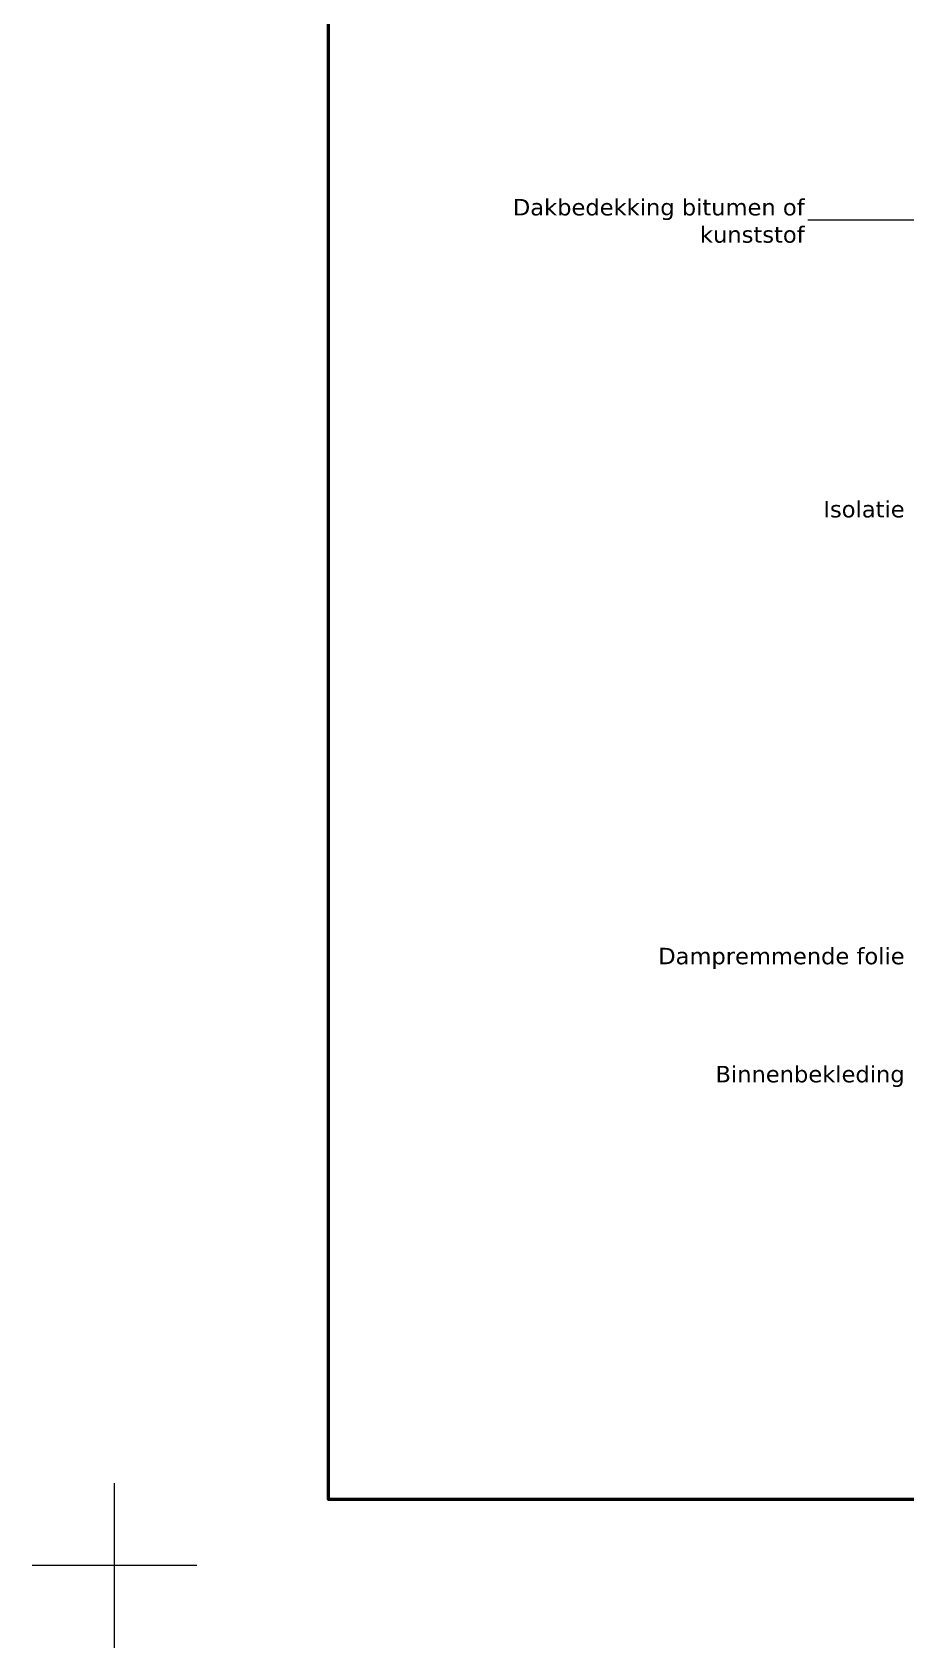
# Model space of a CAD drawing. Header units: millimetres. Extents: x -435 to 27166, y -19117 to 26500.
# Drawn here: x 24038 to 24568, y 18204 to 19186 of the extents above; entities that cross this region are included whole.
import ezdxf

# ---------------------------------------------------------------- set-up
doc = ezdxf.new("R2010")
doc.units = ezdxf.units.MM
for name, color, linetype, lineweight in [('Daglichtkoepel_Bitumen-P1-v1DWG_dwg', 8, 'Continuous', 13), ('R-H cont 0_18', 7, 'Continuous', 18), ('R-H cont 0_50', 50, 'Continuous', 50), ('VELUX_TEXT', 250, 'Continuous', 13)]:
    doc.layers.add(name, color=color, linetype=linetype, lineweight=lineweight)
doc.styles.add('Verdana_3', font='verdana.ttf', dxfattribs={"height": 254})

# ---------------------------------------------------------------- blocks, each defined once
blk = doc.blocks.new('Daglichtkoepel_Bitumen-P1-v1DWG_dwg_frame-3211647-Details Appartement')
at = {"layer": 'R-H cont 0_18'}
for p, q in [((0, -254), (0, 254)), ((254, 0), (-254, 0))]:
    blk.add_line(p, q, dxfattribs=at)
at = {"layer": 'R-H cont 0_50', "flags": 128}
blk.add_lwpolyline([(660.4, 7340.6), (10515.6, 7340.6), (10515.6, 203.2), (660.4, 203.2)], close=True, dxfattribs=at)
blk = doc.blocks.new('Daglichtkoepel_Bitumen-P1-v1DWG_dwg_VELUX frame-3211648-Details Appartement')
at = {"xscale": 5, "yscale": 5, "zscale": 5}
blk.add_blockref('Daglichtkoepel_Bitumen-P1-v1DWG_dwg_frame-3211647-Details Appartement', (1270, 1270), dxfattribs=at)
blk = doc.blocks.new('Daglichtkoepel_Bitumen-P1-v1DWG_dwg-3211646-Details Appartement')
at = {"layer": 'VELUX_TEXT', "flags": 128}
blk.add_lwpolyline([(16166, 19946), (16166, 22040), (11975, 22040)], dxfattribs=at)
blk.add_blockref('Daglichtkoepel_Bitumen-P1-v1DWG_dwg_VELUX frame-3211648-Details Appartement', (0, 0))
at = {"layer": 'VELUX_TEXT', "color": 7, "char_height": 254, "attachment_point": 3, "line_spacing_factor": 0.994243, "style": 'Verdana_3'}
for s, insert, width in [('Dakbedekking bitumen of\\Pkunststof', (11924, 22366), 5330.55), ('Isolatie', (13468, 17704), 1526.65), ('Dampremmende folie', (13468, 10805), 4471.81), ('Binnenbekleding', (13468, 8982), 3422.24)]:
    blk.add_mtext(s, dxfattribs=dict(at, insert=insert, width=width))

msp = doc.modelspace()

# ---------------------------------------------------------------- block references
at = {"layer": 'Daglichtkoepel_Bitumen-P1-v1DWG_dwg', "color": 250, "xscale": 0.0393700796202811, "yscale": 0.0393700796202811, "zscale": 0.0393700796202811}
msp.add_blockref('Daglichtkoepel_Bitumen-P1-v1DWG_dwg-3211646-Details Appartement', (24037.5, 18203.96), dxfattribs=at)

doc.saveas('drawing.dxf')
